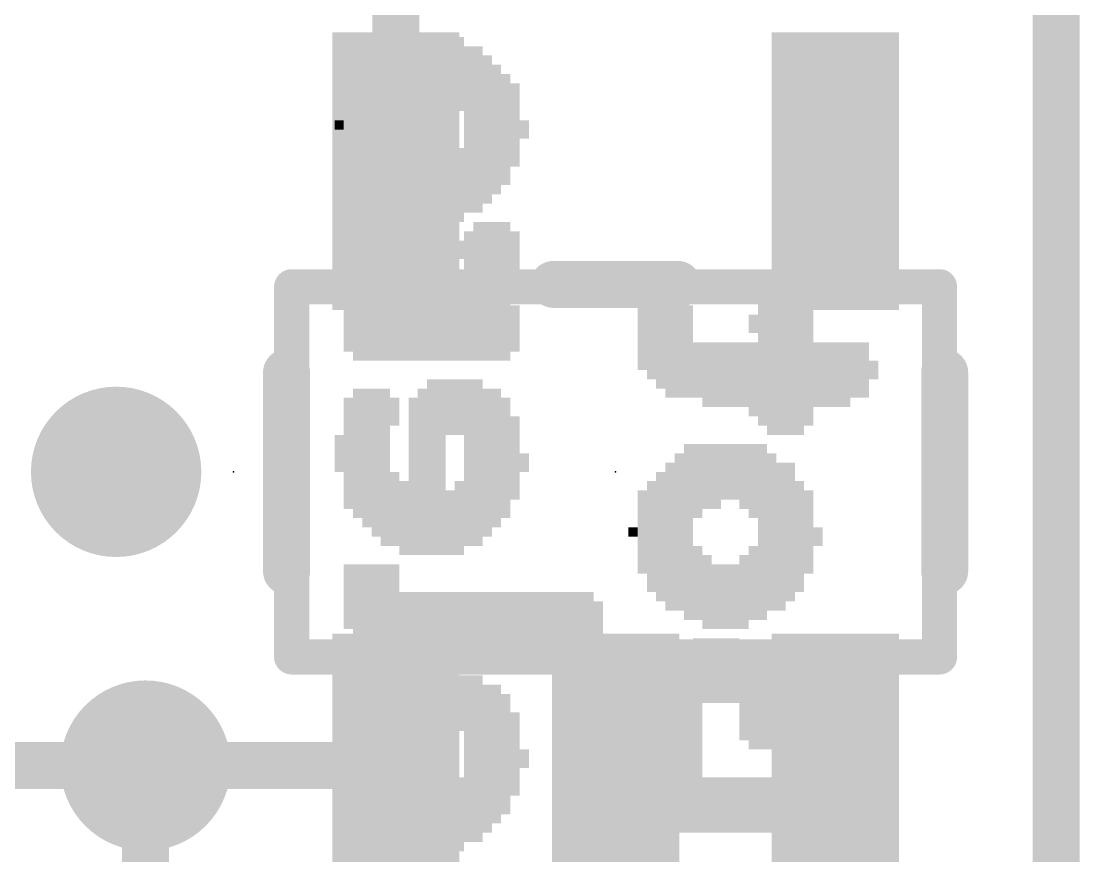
# Model space of a CAD drawing. Extents: x -42 to 65, y -11 to 21.
# Drawn here: x 9.495 to 14.072, y 3.42 to 7.028 of the extents above; entities that cross this region are included whole.
import ezdxf

# ---------------------------------------------------------------- set-up
doc = ezdxf.new("R2010")
doc.units = 0
for name, color, linetype in [('1', 12, 'CONTINUOUS'), ('16', 132, 'CONTINUOUS'), ('18', 110, 'CONTINUOUS'), ('20', 31, 'CONTINUOUS'), ('21', 41, 'CONTINUOUS'), ('22', 40, 'CONTINUOUS'), ('23', 53, 'CONTINUOUS'), ('24', 53, 'CONTINUOUS'), ('51', 53, 'CONTINUOUS')]:
    doc.layers.add(name, color=color, linetype=linetype)

# ---------------------------------------------------------------- blocks, each defined once
blk = doc.blocks.new('RECT')
blk.add_solid([(-0.5, -0.5), (0.5, -0.5), (-0.5, 0.5), (0.5, 0.5)])
blk = doc.blocks.new('ROUNDV')
at = {"const_width": 0.5}
blk.add_lwpolyline([(0, -0.25, 1), (0, 0.25, 1), (0, -0.25)], format="xyb", dxfattribs=at)

msp = doc.modelspace()

# ---------------------------------------------------------------- linework, layer by layer
at = {"layer": '1', "const_width": 0.2032}
for points in [[(13.97, 17.78), (13.97, 0)], [(11.115, 6.3801), (11.115, 7.178)], [(7.62, 3.81), (10.033, 3.81)], [(10.033, 3.81), (11.0849, 3.81)], [(10.033, 3.81), (10.033, 2.794)], [(11.0849, 3.81), (11.115, 3.7799)], [(13.015, 3.7799), (13.015, 2.7639)]]:
    msp.add_lwpolyline(points, dxfattribs=at)
at = {"layer": '1', "const_width": 0.1016}
for points in [[(11.0642, 6.3801, 1), (11.1658, 6.3801)], [(10.033, 3.8608, 1), (10.033, 3.7592)], [(10.0838, 3.81, 1), (9.9822, 3.81)], [(10.033, 3.7592, 1), (10.033, 3.8608)], [(11.1208, 3.8459, 1), (11.049, 3.7741)], [(11.0849, 3.7592, 1), (11.0849, 3.8608)], [(11.0791, 3.744, 1), (11.1509, 3.8158)], [(13.0658, 3.7799, 1), (12.9642, 3.7799)]]:
    msp.add_lwpolyline(points, format="xyb", dxfattribs=at)
at = {"layer": '16', "const_width": 0.2032}
for points in [[(13.97, 17.78), (13.97, 0)], [(7.93, 3.81), (10.033, 3.81)]]:
    msp.add_lwpolyline(points, dxfattribs=at)
at = {"layer": '16', "const_width": 0.1016}
msp.add_lwpolyline([(10.033, 3.7592, 1), (10.033, 3.8608)], format="xyb", dxfattribs=at)
at = {"layer": '20', "const_width": 0.2032}
msp.add_lwpolyline([(13.97, 17.78), (13.97, 0)], dxfattribs=at)
at = {"layer": '21', "const_width": 0.2032}
for points in [[(11.7966, 5.8904), (12.3334, 5.8904)], [(10.6426, 4.6506), (10.6426, 5.5094)], [(13.4874, 5.5094), (13.4874, 4.6506)]]:
    msp.add_lwpolyline(points, dxfattribs=at)
at = {"layer": '21', "const_width": 0.1016}
for points in [[(11.7966, 5.9412, 1), (11.7966, 5.8396)], [(12.3334, 5.8396, 1), (12.3334, 5.9412)], [(10.6934, 5.5094, 1), (10.5918, 5.5094)], [(13.5382, 5.5094, 1), (13.4366, 5.5094)], [(10.5918, 4.6506, 1), (10.6934, 4.6506)], [(13.4366, 4.6506, 1), (13.5382, 4.6506)]]:
    msp.add_lwpolyline(points, format="xyb", dxfattribs=at)
at = {"layer": '23'}
msp.add_point((12.065, 5.08), dxfattribs=at)
at = {"layer": '24'}
msp.add_point((10.414, 5.08), dxfattribs=at)
at = {"layer": '51', "const_width": 0.1524}
for points in [[(10.665, 5.88), (13.465, 5.88)], [(10.665, 5.88), (10.665, 4.28)], [(13.465, 5.88), (13.465, 4.28)], [(13.465, 4.28), (10.665, 4.28)]]:
    msp.add_lwpolyline(points, dxfattribs=at)
at = {"layer": '51', "const_width": 0.0762}
for points in [[(10.665, 5.9181, 1), (10.665, 5.8419)], [(10.7031, 5.88, 1), (10.6269, 5.88)], [(13.5031, 5.88, 1), (13.4269, 5.88)], [(13.465, 5.8419, 1), (13.465, 5.9181)], [(10.665, 4.3181, 1), (10.665, 4.2419)], [(13.465, 4.2419, 1), (13.465, 4.3181)], [(10.6269, 4.28, 1), (10.7031, 4.28)], [(13.4269, 4.28, 1), (13.5031, 4.28)]]:
    msp.add_lwpolyline(points, format="xyb", dxfattribs=at)

# ---------------------------------------------------------------- block references
at = {"layer": '1', "xscale": 0.55, "yscale": 1.2}
for p in [(11.115, 6.3801), (13.015, 6.3801), (11.115, 3.7799), (12.065, 3.7799), (13.015, 3.7799)]:
    msp.add_blockref('RECT', p, dxfattribs=at)
at = {"layer": '18', "xscale": 0.7366, "yscale": 0.7366}
for p in [(9.906, 5.08), (9.906, 5.08), (10.033, 3.81), (10.033, 3.81)]:
    msp.add_blockref('ROUNDV', p, dxfattribs=at)
at = {"layer": '22', "yscale": 0.04, "rotation": 90}
for p, xscale in [((11.15, 6.8), 0.32), ((11.19, 6.82), 0.28), ((11.23, 6.82), 0.28), ((11.27, 6.82), 0.28), ((11.31, 6.82), 0.28), ((11.35, 6.82), 0.28), ((11.39, 6.8), 0.32), ((11.07, 6.56), 0.72), ((11.11, 6.56), 0.72), ((11.43, 6.56), 0.72), ((11.47, 6.56), 0.72), ((11.03, 6.56), 0.64), ((11.51, 6.56), 0.64), ((10.99, 6.56), 0.56), ((11.55, 6.56), 0.56), ((10.95, 6.56), 0.48), ((11.59, 6.56), 0.48), ((11.63, 6.58), 0.36), ((10.91, 6.56), 0.32), ((10.87, 6.58), 0.04), ((11.67, 6.56), 0.08), ((11.15, 6.36), 0.32), ((11.39, 6.32), 0.32), ((11.19, 6.3), 0.28), ((11.23, 6.3), 0.28), ((11.27, 6.3), 0.28), ((11.31, 6.3), 0.28), ((11.35, 6.3), 0.28), ((11.47, 5.86), 0.6), ((11.51, 5.86), 0.6), ((11.55, 5.86), 0.6), ((11.59, 5.86), 0.6), ((11.43, 5.84), 0.56), ((11.63, 6), 0.24), ((11.39, 6.04), 0.08), ((11.39, 5.72), 0.32), ((12.74, 5.56), 0.64), ((12.78, 5.56), 0.64), ((12.82, 5.56), 0.64), ((10.95, 5.7), 0.28), ((10.99, 5.7), 0.28), ((11.03, 5.7), 0.28), ((11.07, 5.7), 0.28), ((11.11, 5.7), 0.28), ((11.15, 5.7), 0.28), ((11.19, 5.7), 0.28), ((11.23, 5.7), 0.28), ((11.27, 5.7), 0.28), ((11.31, 5.7), 0.28), ((11.35, 5.7), 0.28), ((12.26, 5.64), 0.4), ((12.3, 5.62), 0.44), ((12.34, 5.62), 0.44), ((12.7, 5.56), 0.56), ((12.86, 5.54), 0.6), ((12.9, 5.56), 0.56), ((10.91, 5.7), 0.2), ((11.63, 5.7), 0.2), ((12.18, 5.66), 0.28), ((12.22, 5.64), 0.32), ((12.38, 5.6), 0.4), ((12.66, 5.72), 0.08), ((12.42, 5.52), 0.24), ((12.46, 5.5), 0.28), ((12.5, 5.5), 0.28), ((12.54, 5.5), 0.28), ((12.58, 5.5), 0.28), ((12.62, 5.5), 0.28), ((12.66, 5.48), 0.32), ((12.94, 5.5), 0.28), ((12.98, 5.5), 0.28), ((13.02, 5.5), 0.28), ((13.06, 5.5), 0.28), ((13.1, 5.52), 0.24), ((13.14, 5.52), 0.24), ((13.18, 5.52), 0.08), ((11.27, 5.1), 0.76), ((11.31, 5.1), 0.76), ((11.35, 5.36), 0.24), ((11.39, 5.36), 0.24), ((11.43, 5.12), 0.72), ((11.47, 5.12), 0.72), ((10.91, 5.16), 0.48), ((10.95, 5.16), 0.56), ((10.99, 5.14), 0.6), ((11.03, 5.12), 0.64), ((11.07, 5.1), 0.68), ((11.11, 5.34), 0.12), ((11.19, 5.06), 0.68), ((11.23, 5.08), 0.72), ((11.51, 5.12), 0.64), ((11.55, 5.14), 0.6), ((11.59, 5.14), 0.52), ((11.63, 5.14), 0.36), ((10.87, 5.16), 0.16), ((12.38, 4.82), 0.76), ((12.42, 5.04), 0.32), ((12.46, 5.06), 0.28), ((12.5, 5.06), 0.28), ((12.54, 5.08), 0.24), ((12.58, 5.08), 0.24), ((12.62, 5.06), 0.28), ((12.66, 5.04), 0.32), ((12.7, 4.82), 0.76), ((11.67, 5.12), 0.08), ((12.34, 4.82), 0.68), ((12.74, 4.82), 0.68), ((11.11, 4.92), 0.32), ((12.26, 4.8), 0.56), ((12.3, 4.8), 0.64), ((12.78, 4.8), 0.64), ((12.82, 4.82), 0.6), ((11.15, 4.88), 0.32), ((11.39, 4.88), 0.32), ((12.22, 4.8), 0.48), ((12.86, 4.8), 0.48), ((11.35, 4.86), 0.28), ((12.18, 4.82), 0.36), ((12.9, 4.82), 0.36), ((12.14, 4.82), 0.04), ((12.94, 4.8), 0.08), ((12.42, 4.6), 0.32), ((12.66, 4.6), 0.32), ((12.46, 4.56), 0.32), ((12.62, 4.56), 0.32), ((10.91, 4.54), 0.28), ((10.95, 4.5), 0.36), ((10.99, 4.5), 0.36), ((11.03, 4.5), 0.36), ((11.07, 4.48), 0.4), ((11.11, 4.48), 0.4), ((12.5, 4.54), 0.28), ((12.54, 4.54), 0.28), ((12.58, 4.54), 0.28), ((11.15, 4.42), 0.28), ((11.19, 4.42), 0.28), ((11.23, 4.42), 0.28), ((11.27, 4.42), 0.28), ((11.31, 4.42), 0.28), ((11.35, 4.42), 0.28), ((11.39, 4.42), 0.28), ((11.43, 4.42), 0.28), ((11.47, 4.42), 0.28), ((11.51, 4.42), 0.28), ((11.55, 4.42), 0.28), ((11.59, 4.42), 0.28), ((11.63, 4.42), 0.28), ((11.67, 4.42), 0.28), ((11.71, 4.42), 0.28), ((11.75, 4.42), 0.28), ((11.79, 4.42), 0.28), ((11.83, 4.42), 0.28), ((11.87, 4.42), 0.28), ((11.91, 4.42), 0.28), ((11.95, 4.42), 0.28), ((11.99, 4.42), 0.2), ((12.42, 3.94), 0.84), ((12.46, 4.22), 0.28), ((12.5, 4.22), 0.28), ((12.54, 4.22), 0.28), ((12.58, 4.22), 0.28), ((12.34, 3.92), 0.8), ((12.38, 3.92), 0.8), ((12.62, 4.12), 0.4), ((12.66, 4.1), 0.44), ((12.82, 4.14), 0.36), ((12.86, 4.18), 0.28), ((12.9, 4.18), 0.28), ((12.94, 4.18), 0.28), ((12.98, 3.92), 0.8), ((13.02, 3.92), 0.8), ((12.3, 3.9), 0.76), ((12.7, 4.08), 0.4), ((12.74, 4.08), 0.4), ((12.78, 4.08), 0.4), ((13.06, 3.9), 0.76), ((12.26, 3.88), 0.72), ((13.1, 3.88), 0.72), ((11.27, 3.82), 0.76), ((11.31, 3.82), 0.76), ((11.35, 4.08), 0.24), ((11.39, 4.08), 0.24), ((11.43, 3.84), 0.72), ((11.47, 3.84), 0.72), ((12.22, 3.86), 0.68), ((13.14, 3.86), 0.68), ((10.91, 3.88), 0.48), ((10.95, 3.88), 0.56), ((10.99, 3.86), 0.6), ((11.03, 3.84), 0.64), ((11.07, 3.82), 0.68), ((11.11, 4.06), 0.12), ((11.19, 3.78), 0.68), ((11.23, 3.8), 0.72), ((11.51, 3.84), 0.64), ((11.55, 3.86), 0.6), ((11.59, 3.86), 0.52), ((12.18, 3.86), 0.6), ((13.18, 3.84), 0.64), ((11.63, 3.86), 0.36), ((13.22, 3.82), 0.44), ((10.87, 3.88), 0.16), ((11.67, 3.84), 0.08), ((11.11, 3.64), 0.32), ((11.15, 3.6), 0.32), ((11.39, 3.6), 0.32), ((12.46, 3.64), 0.24), ((12.5, 3.64), 0.24), ((12.54, 3.64), 0.24), ((12.58, 3.64), 0.24), ((12.62, 3.64), 0.24), ((12.66, 3.64), 0.24), ((12.7, 3.64), 0.24), ((12.74, 3.64), 0.24), ((12.78, 3.64), 0.24), ((12.82, 3.64), 0.24), ((12.86, 3.64), 0.24), ((12.9, 3.64), 0.24), ((12.94, 3.64), 0.24), ((11.35, 3.58), 0.28)]:
    msp.add_blockref('RECT', p, dxfattribs=dict(at, xscale=xscale))
at = {"layer": '51', "xscale": 0.5, "yscale": 0.65}
for p in [(11.115, 6.255), (13.015, 6.255), (11.115, 3.905), (12.065, 3.905), (13.015, 3.905)]:
    msp.add_blockref('RECT', p, dxfattribs=at)

doc.saveas('drawing.dxf')
